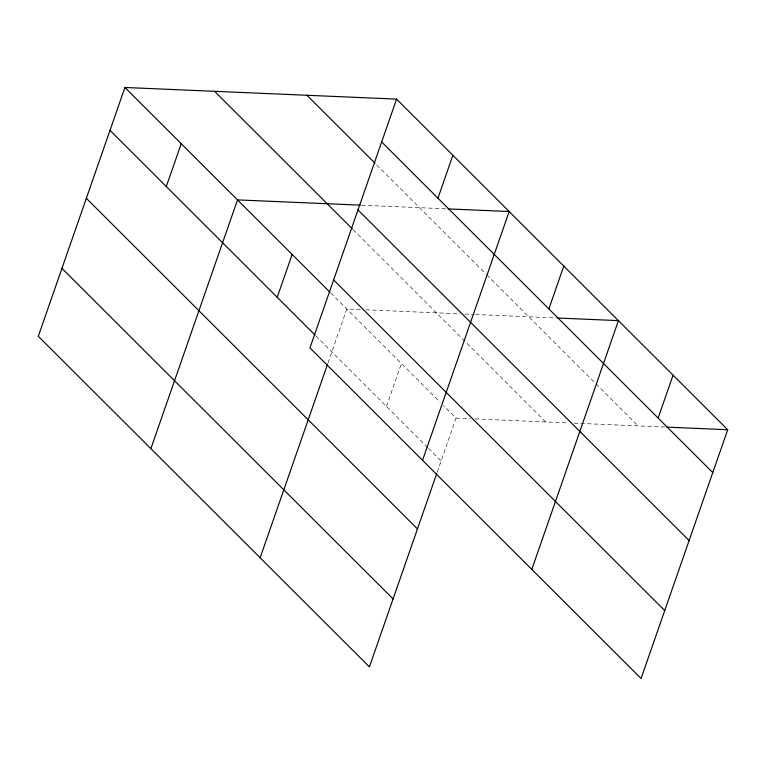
<?xml version="1.0" encoding="UTF-8"?>
<svg xmlns="http://www.w3.org/2000/svg" width="766" height="766" viewBox="0 0 766 766"><rect width="100%" height="100%" fill="white"/><g stroke="black" fill="none" stroke-linecap="round" stroke-linejoin="round"><path stroke-width="0.57" stroke-dasharray="3.83 2.87" d="M327.972 363.007L346.778 309.004L361.121 309.617M386.485 406.42L401.413 363.553M437.242 472.115L456.048 418.112L443.437 405.52M361.495 205.202L445.822 208.812M365.909 309.818L460.107 313.849M464.847 314.05L474.317 314.462M475.504 314.51L556.279 317.967M456.048 418.112L470.391 418.724M475.169 418.925L568.19 422.909M574.107 423.158L665.549 427.074M376.671 164.901L485.922 273.989M486.764 274.822L595.192 383.096M596.025 383.929L638.059 425.896M353.212 229.752L545.689 421.942M330.807 293.052L440.077 402.16M315.879 335.92L427.667 447.545M428.51 448.388L441.12 460.969"/><path stroke-width="1.15" d="M396.587 99.111L309.952 347.888L641.065 678.523L727.7 429.736L396.587 99.111L124.935 87.477L38.3 336.264L369.413 666.889L436.85 473.225M166.299 186.55L181.226 143.682M150.873 448.675L237.517 199.897L360.317 205.154M277.215 297.313L292.143 254.446M260.143 557.782L327.589 364.118M437.951 198.183L452.878 155.316M422.535 460.309L509.17 211.521L448.206 208.907M548.877 308.937L563.805 266.07M531.795 569.416L618.43 320.628L557.476 318.014M658.138 418.045L673.065 375.177M666.746 427.122L727.7 429.736M381.66 141.969L712.773 472.603M306.946 95.271L374.995 163.225M358 209.922L689.113 540.557M214.585 91.317L352.379 228.91M333.622 279.935L664.725 610.569M124.935 87.477L329.974 292.219M110.007 130.344L315.046 335.077M86.347 198.298L417.451 528.923M61.96 268.311L393.073 598.935"/></g></svg>
